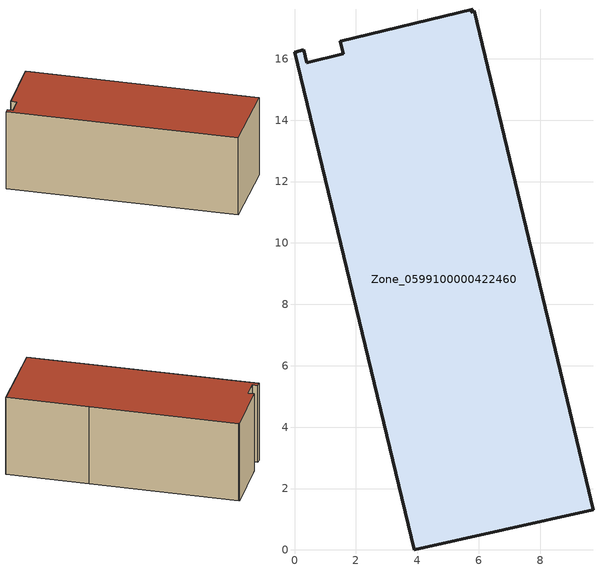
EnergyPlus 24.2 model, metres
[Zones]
Zone_0599100000422460
 floor ground (C_G): 5.85,17.56 8.35,7.14 9.72,1.31 3.91,0 0,16.21 0.31,16.29 0.41,15.87 1.59,16.16 1.49,16.57 5.8,17.62 5.74,17.52 z0
 wall outside (C_F): 3.91,0 9.72,1.31 8.35,7.14 5.85,17.56 5.74,17.52 5.8,17.62 1.49,16.57 1.59,16.16 0.41,15.87 0.31,16.29 0,16.21 3.91,0 z0:6.13
 roof outside (C_R): 8.35,7.14 5.85,17.56 5.74,17.52 5.8,17.62 1.49,16.57 1.59,16.16 0.41,15.87 0.31,16.29 0,16.21 3.91,0 9.72,1.31 z6.13
[BUILDING]
Pand.0599100000422460: North Axis=0; Terrain=City; Loads Convergence Tolerance Value=0.04; Temperature Convergence Tolerance Value=0.4; Solar Distribution=FullExterior; Maximum Number of Warmup Days=25; Minimum Number of Warmup Days=1
[Site:Location]
Rotterdam.The.Hague.AP_ZH_NLD Design_Conditions: Latitude=51.96; Longitude=4.45; Time Zone=1; Elevation=-4.5
[SITE:GROUNDTEMPERATURE:BUILDINGSURFACE]
18, 18, 18, 18, 18, 18, 18, 18, 18, 18, 18, 18
[MATERIAL] Thermal Absorptance=0.9; Solar Absorptance=0.7; Visible Absorptance=0.7
Name | Roughness | Thickness | Conductivity | Density | Specific Heat
G.TI.2006-2014 | MediumSmooth | 0.15 | 0.06 | 540 | 1210
F.TI.2006-2014 | Rough | 0.3 | 0.12 | 1920 | 840
R.TI.2006-2014 | MediumRough | 0.2 | 0.08 | 1500 | 1000
[CONSTRUCTION]
C_G: G.TI.2006-2014
C_F: F.TI.2006-2014
C_R: R.TI.2006-2014
[ZONE]
Zone_0599100000422460: Type=1; Multiplier=1; Ceiling Height=Autocalculate; Volume=Autocalculate; Floor Area=autocalculate; Part of Total Floor Area=Yes
[ZONEINFILTRATION:DESIGNFLOWRATE]
Infil_Zone_0599100000422460: Zone or ZoneList or Space or SpaceList=Zone_0599100000422460; Schedule=AlwaysOn; Design Flow Rate Calculation Method=Flow/Area; Flow Rate per Floor Area=0.0015; Constant Term Coefficient=1; Temperature Term Coefficient=0; Velocity Term Coefficient=0; Velocity Squared Term Coefficient=0
[HVACTEMPLATE:ZONE:IDEALLOADSAIRSYSTEM]
Zone_0599100000422460: Maximum Heating Supply Air Temperature=50; Minimum Cooling Supply Air Temperature=13; Maximum Heating Supply Air Humidity Ratio=0.0156; Minimum Cooling Supply Air Humidity Ratio=0.0077; Heating Limit=NoLimit; Cooling Limit=NoLimit; Dehumidification Control Type=ConstantSensibleHeatRatio; Cooling Sensible Heat Ratio=0.7; Dehumidification Setpoint=60; Humidification Control Type=None; Humidification Setpoint=30; Outdoor Air Method=None; Outdoor Air Flow Rate per Person=0.00944; Outdoor Air Flow Rate per Zone Floor Area=0; Outdoor Air Flow Rate per Zone=0; Demand Controlled Ventilation Type=None; Outdoor Air Economizer Type=NoEconomizer; Heat Recovery Type=None; Sensible Heat Recovery Effectiveness=0.7; Latent Heat Recovery Effectiveness=0.65
[ZONECONTROL:THERMOSTAT]
ThermostatControl_Zone_0599100000422460: Zone or ZoneList=Zone_0599100000422460; Control Type Schedule=DualSetpointControlType; Control 1=Thermostat_Zone_0599100000422460; Temperature Difference Between Cutout And Setpoint=0
[THERMOSTATSETPOINT:DUALSETPOINT]
Thermostat_Zone_0599100000422460: Heating Setpoint Temperature Schedule=HeatingSetpoint_Zone_0599100000422460; Cooling Setpoint Temperature Schedule=CoolingSetpoint_Zone_0599100000422460
[SCHEDULE:COMPACT]
HeatingSetpoint_Zone_0599100000422460: Through: 12/31, For: AllDays, Until: 24:00, 21
CoolingSetpoint_Zone_0599100000422460: Through: 12/31, For: AllDays, Until: 24:00, 24
DualSetpointControlType: Through: 12/31, For: AllDays, Until: 24:00, 4
AlwaysOn: Through: 12/31, For: AllDays, Until: 24:00, 1
